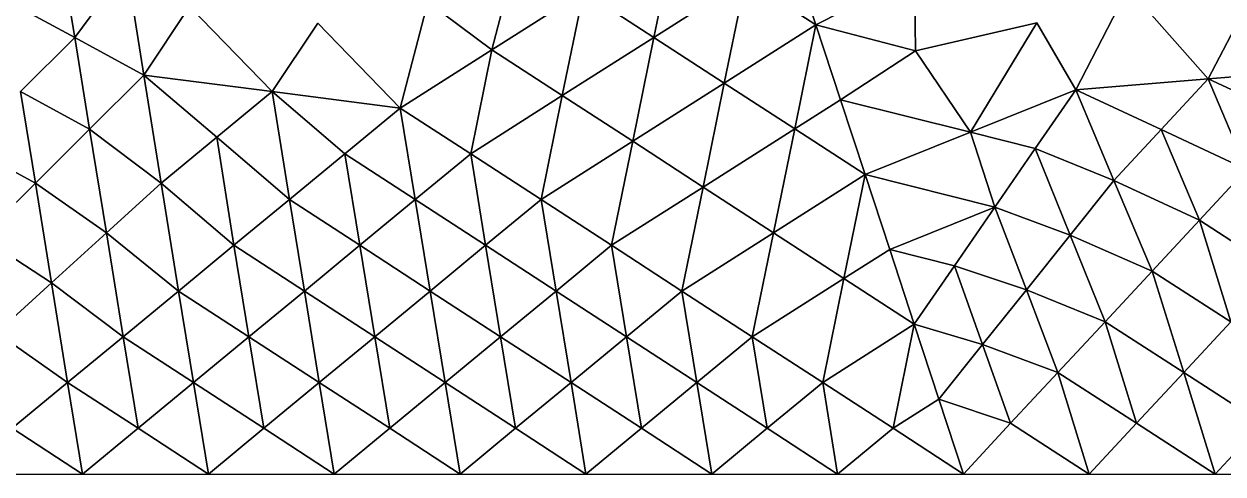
# Model space of a CAD drawing. Extents: x 100 to 350, y 100 to 150.
# Drawn here: x 276.25 to 298.58, y 100 to 108.38 of the extents above; entities that cross this region are included whole.
import ezdxf

# ---------------------------------------------------------------- set-up
doc = ezdxf.new("R2010")
doc.units = 0

msp = doc.modelspace()

# ---------------------------------------------------------------- linework, layer by layer
at = {"color": 1}
for p, q in [((277.197052, 108.129081), (276.885815, 110.063156)), ((276.885815, 110.063156), (277.197052, 108.129081)), ((284.967315, 107.901481), (285.477983, 109.872934)), ((285.477983, 109.872934), (284.967315, 107.901481)), ((287.984484, 108.133289), (288.379462, 110.069468)), ((288.379462, 110.069468), (287.984484, 108.133289)), ((291.001652, 108.365096), (290.543594, 109.759279)), ((290.543594, 109.759279), (291.001652, 108.365096)), ((277.197052, 108.129081), (278.164112, 109.440674)), ((278.164112, 109.440674), (277.197052, 108.129081)), ((278.164112, 109.440674), (278.486281, 107.430031)), ((278.486281, 107.430031), (278.164112, 109.440674)), ((287.984484, 108.133289), (289.690557, 109.217282)), ((289.690557, 109.217282), (287.984484, 108.133289)), ((289.690557, 109.217282), (289.295578, 107.281103)), ((289.295578, 107.281103), (289.690557, 109.217282)), ((291.001652, 108.365096), (289.690557, 109.217282)), ((289.690557, 109.217282), (291.001652, 108.365096)), ((292.835117, 109.302143), (291.001652, 108.365096)), ((291.001652, 108.365096), (292.835117, 109.302143)), ((292.858705, 107.88183), (292.835117, 109.302143)), ((292.835117, 109.302143), (292.858705, 107.88183)), ((299.286698, 109.249634), (298.309905, 107.359245)), ((298.309905, 107.359245), (299.286698, 109.249634)), ((284.967315, 107.901481), (286.673389, 108.985475)), ((286.673389, 108.985475), (284.967315, 107.901481)), ((286.673389, 108.985475), (286.27841, 107.049295)), ((286.27841, 107.049295), (286.673389, 108.985475)), ((286.673389, 108.985475), (287.984484, 108.133289)), ((287.984484, 108.133289), (286.673389, 108.985475)), ((296.816275, 109.047321), (295.839481, 107.156931)), ((295.839481, 107.156931), (296.816275, 109.047321)), ((298.309905, 107.359245), (296.816275, 109.047321)), ((296.816275, 109.047321), (298.309905, 107.359245)), ((275.907822, 108.828131), (277.197052, 108.129081)), ((277.197052, 108.129081), (275.907822, 108.828131)), ((283.261242, 106.817488), (283.771909, 108.78894)), ((283.771909, 108.78894), (283.261242, 106.817488)), ((283.771909, 108.78894), (284.967315, 107.901481)), ((284.967315, 107.901481), (283.771909, 108.78894)), ((279.337652, 108.706351), (278.486281, 107.430031)), ((278.486281, 107.430031), (279.337652, 108.706351)), ((279.337652, 108.706351), (280.873762, 107.123759)), ((280.873762, 107.123759), (279.337652, 108.706351)), ((280.873762, 107.123759), (281.725133, 108.400079)), ((281.725133, 108.400079), (280.873762, 107.123759)), ((283.261242, 106.817488), (281.725133, 108.400079)), ((281.725133, 108.400079), (283.261242, 106.817488)), ((289.295578, 107.281103), (291.001652, 108.365096)), ((291.001652, 108.365096), (289.295578, 107.281103)), ((291.001652, 108.365096), (290.606673, 106.428917)), ((290.606673, 106.428917), (291.001652, 108.365096)), ((291.001652, 108.365096), (292.858705, 107.88183)), ((292.858705, 107.88183), (291.001652, 108.365096)), ((291.001652, 108.365096), (291.45971, 106.970913)), ((291.45971, 106.970913), (291.001652, 108.365096)), ((292.858705, 107.88183), (295.118421, 108.404167)), ((295.118421, 108.404167), (292.858705, 107.88183)), ((295.118421, 108.404167), (293.878625, 106.366831)), ((293.878625, 106.366831), (295.118421, 108.404167)), ((295.839481, 107.156931), (295.118421, 108.404167)), ((295.118421, 108.404167), (295.839481, 107.156931)), ((276.186262, 107.123759), (277.197052, 108.129081)), ((277.197052, 108.129081), (276.186262, 107.123759)), ((277.197052, 108.129081), (278.486281, 107.430031)), ((277.475491, 106.424709), (277.197052, 108.129081)), ((278.486281, 107.430031), (277.197052, 108.129081)), ((277.197052, 108.129081), (277.475491, 106.424709)), ((287.984484, 108.133289), (286.27841, 107.049295)), ((286.27841, 107.049295), (287.984484, 108.133289)), ((287.589505, 106.197109), (287.984484, 108.133289)), ((287.984484, 108.133289), (287.589505, 106.197109)), ((287.984484, 108.133289), (289.295578, 107.281103)), ((289.295578, 107.281103), (287.984484, 108.133289)), ((283.261242, 106.817488), (284.967315, 107.901481)), ((284.967315, 107.901481), (283.261242, 106.817488)), ((284.572337, 105.965302), (284.967315, 107.901481)), ((284.967315, 107.901481), (284.572337, 105.965302)), ((286.27841, 107.049295), (284.967315, 107.901481)), ((284.967315, 107.901481), (286.27841, 107.049295)), ((291.45971, 106.970913), (292.858705, 107.88183)), ((292.858705, 107.88183), (291.45971, 106.970913)), ((292.858705, 107.88183), (293.878625, 106.366831)), ((293.878625, 106.366831), (292.858705, 107.88183)), ((277.475491, 106.424709), (278.486281, 107.430031)), ((278.486281, 107.430031), (277.475491, 106.424709)), ((280.873762, 107.123759), (278.486281, 107.430031)), ((278.486281, 107.430031), (279.841106, 106.271573)), ((278.486281, 107.430031), (280.873762, 107.123759)), ((278.808451, 105.419387), (278.486281, 107.430031)), ((279.841106, 106.271573), (278.486281, 107.430031)), ((278.486281, 107.430031), (278.808451, 105.419387)), ((298.309905, 107.359245), (300.780328, 107.561558)), ((300.780328, 107.561558), (298.309905, 107.359245)), ((289.295578, 107.281103), (287.589505, 106.197109)), ((287.589505, 106.197109), (289.295578, 107.281103)), ((288.9006, 105.344923), (289.295578, 107.281103)), ((289.295578, 107.281103), (288.9006, 105.344923)), ((290.606673, 106.428917), (289.295578, 107.281103)), ((289.295578, 107.281103), (290.606673, 106.428917)), ((295.839481, 107.156931), (298.309905, 107.359245)), ((298.309905, 107.359245), (295.839481, 107.156931)), ((298.309905, 107.359245), (297.431114, 106.41405)), ((297.431114, 106.41405), (298.309905, 107.359245)), ((299.022746, 105.671169), (298.309905, 107.359245)), ((299.901537, 106.616364), (298.309905, 107.359245)), ((298.309905, 107.359245), (299.022746, 105.671169)), ((298.309905, 107.359245), (299.901537, 106.616364)), ((276.464701, 105.419387), (276.186262, 107.123759)), ((277.475491, 106.424709), (276.186262, 107.123759)), ((276.186262, 107.123759), (276.464701, 105.419387)), ((276.186262, 107.123759), (277.475491, 106.424709)), ((280.873762, 107.123759), (279.841106, 106.271573)), ((279.841106, 106.271573), (280.873762, 107.123759)), ((281.195931, 105.113116), (280.873762, 107.123759)), ((283.261242, 106.817488), (280.873762, 107.123759)), ((280.873762, 107.123759), (282.228587, 105.965302)), ((280.873762, 107.123759), (283.261242, 106.817488)), ((282.228587, 105.965302), (280.873762, 107.123759)), ((280.873762, 107.123759), (281.195931, 105.113116)), ((286.27841, 107.049295), (284.572337, 105.965302)), ((284.572337, 105.965302), (286.27841, 107.049295)), ((286.27841, 107.049295), (285.883431, 105.113116)), ((285.883431, 105.113116), (286.27841, 107.049295)), ((287.589505, 106.197109), (286.27841, 107.049295)), ((286.27841, 107.049295), (287.589505, 106.197109)), ((290.606673, 106.428917), (291.45971, 106.970913)), ((291.45971, 106.970913), (290.606673, 106.428917)), ((291.45971, 106.970913), (293.878625, 106.366831)), ((291.45971, 106.970913), (291.917768, 105.576731)), ((293.878625, 106.366831), (291.45971, 106.970913)), ((291.917768, 105.576731), (291.45971, 106.970913)), ((293.878625, 106.366831), (295.839481, 107.156931)), ((295.839481, 107.156931), (293.878625, 106.366831)), ((295.839481, 107.156931), (295.088082, 106.06479)), ((295.088082, 106.06479), (295.839481, 107.156931)), ((296.552323, 105.468855), (295.839481, 107.156931)), ((295.839481, 107.156931), (297.431114, 106.41405)), ((297.431114, 106.41405), (295.839481, 107.156931)), ((295.839481, 107.156931), (296.552323, 105.468855)), ((283.261242, 106.817488), (282.228587, 105.965302)), ((282.228587, 105.965302), (283.261242, 106.817488)), ((283.539681, 105.113116), (283.261242, 106.817488)), ((284.572337, 105.965302), (283.261242, 106.817488)), ((283.261242, 106.817488), (283.539681, 105.113116)), ((283.261242, 106.817488), (284.572337, 105.965302)), ((276.464701, 105.419387), (277.475491, 106.424709)), ((277.475491, 106.424709), (276.464701, 105.419387)), ((277.786728, 104.490633), (277.475491, 106.424709)), ((277.475491, 106.424709), (278.808451, 105.419387)), ((278.808451, 105.419387), (277.475491, 106.424709)), ((277.475491, 106.424709), (277.786728, 104.490633)), ((288.9006, 105.344923), (290.606673, 106.428917)), ((290.606673, 106.428917), (288.9006, 105.344923)), ((290.606673, 106.428917), (290.211694, 104.492737)), ((290.211694, 104.492737), (290.606673, 106.428917)), ((291.917768, 105.576731), (290.606673, 106.428917)), ((290.606673, 106.428917), (291.917768, 105.576731)), ((293.878625, 106.366831), (291.917768, 105.576731)), ((291.917768, 105.576731), (293.878625, 106.366831)), ((293.878625, 106.366831), (295.088082, 106.06479)), ((294.336683, 104.972648), (293.878625, 106.366831)), ((295.088082, 106.06479), (293.878625, 106.366831)), ((293.878625, 106.366831), (294.336683, 104.972648)), ((297.431114, 106.41405), (296.552323, 105.468855)), ((296.552323, 105.468855), (297.431114, 106.41405)), ((297.431114, 106.41405), (299.022746, 105.671169)), ((299.022746, 105.671169), (297.431114, 106.41405)), ((297.431114, 106.41405), (298.143955, 104.725974)), ((298.143955, 104.725974), (297.431114, 106.41405)), ((275.175472, 106.118438), (276.464701, 105.419387)), ((276.464701, 105.419387), (275.175472, 106.118438)), ((279.841106, 106.271573), (278.808451, 105.419387)), ((278.808451, 105.419387), (279.841106, 106.271573)), ((279.841106, 106.271573), (281.195931, 105.113116)), ((280.163276, 104.26093), (279.841106, 106.271573)), ((281.195931, 105.113116), (279.841106, 106.271573)), ((279.841106, 106.271573), (280.163276, 104.26093)), ((285.883431, 105.113116), (287.589505, 106.197109)), ((287.589505, 106.197109), (285.883431, 105.113116)), ((287.194526, 104.26093), (287.589505, 106.197109)), ((287.589505, 106.197109), (287.194526, 104.26093)), ((287.589505, 106.197109), (288.9006, 105.344923)), ((288.9006, 105.344923), (287.589505, 106.197109)), ((282.228587, 105.965302), (281.195931, 105.113116)), ((281.195931, 105.113116), (282.228587, 105.965302)), ((282.228587, 105.965302), (283.539681, 105.113116)), ((282.228587, 105.965302), (282.507026, 104.26093)), ((283.539681, 105.113116), (282.228587, 105.965302)), ((282.507026, 104.26093), (282.228587, 105.965302)), ((284.572337, 105.965302), (283.539681, 105.113116)), ((283.539681, 105.113116), (284.572337, 105.965302)), ((284.850776, 104.26093), (284.572337, 105.965302)), ((284.572337, 105.965302), (285.883431, 105.113116)), ((285.883431, 105.113116), (284.572337, 105.965302)), ((284.572337, 105.965302), (284.850776, 104.26093)), ((295.088082, 106.06479), (294.336683, 104.972648)), ((294.336683, 104.972648), (295.088082, 106.06479)), ((295.088082, 106.06479), (296.552323, 105.468855)), ((295.737227, 104.450187), (295.088082, 106.06479)), ((296.552323, 105.468855), (295.088082, 106.06479)), ((295.088082, 106.06479), (295.737227, 104.450187)), ((299.022746, 105.671169), (298.143955, 104.725974)), ((298.143955, 104.725974), (299.022746, 105.671169)), ((276.464701, 105.419387), (275.453911, 104.414066)), ((275.453911, 104.414066), (276.464701, 105.419387)), ((276.464701, 105.419387), (277.786728, 104.490633)), ((277.786728, 104.490633), (276.464701, 105.419387)), ((276.464701, 105.419387), (276.765006, 103.56188)), ((276.765006, 103.56188), (276.464701, 105.419387)), ((277.786728, 104.490633), (278.808451, 105.419387)), ((278.808451, 105.419387), (277.786728, 104.490633)), ((280.163276, 104.26093), (278.808451, 105.419387)), ((278.808451, 105.419387), (279.130621, 103.408744)), ((279.130621, 103.408744), (278.808451, 105.419387)), ((278.808451, 105.419387), (280.163276, 104.26093)), ((290.211694, 104.492737), (291.917768, 105.576731)), ((291.917768, 105.576731), (290.211694, 104.492737)), ((291.917768, 105.576731), (291.522789, 103.640551)), ((291.522789, 103.640551), (291.917768, 105.576731)), ((294.336683, 104.972648), (291.917768, 105.576731)), ((291.917768, 105.576731), (292.375826, 104.182548)), ((292.375826, 104.182548), (291.917768, 105.576731)), ((291.917768, 105.576731), (294.336683, 104.972648)), ((295.737227, 104.450187), (296.552323, 105.468855)), ((296.552323, 105.468855), (295.737227, 104.450187)), ((297.265164, 103.780779), (296.552323, 105.468855)), ((296.552323, 105.468855), (298.143955, 104.725974)), ((298.143955, 104.725974), (296.552323, 105.468855)), ((296.552323, 105.468855), (297.265164, 103.780779)), ((287.194526, 104.26093), (288.9006, 105.344923)), ((288.9006, 105.344923), (287.194526, 104.26093)), ((288.505621, 103.408744), (288.9006, 105.344923)), ((288.9006, 105.344923), (288.505621, 103.408744)), ((288.9006, 105.344923), (290.211694, 104.492737)), ((290.211694, 104.492737), (288.9006, 105.344923)), ((280.163276, 104.26093), (281.195931, 105.113116)), ((281.195931, 105.113116), (280.163276, 104.26093)), ((281.474371, 103.408744), (281.195931, 105.113116)), ((282.507026, 104.26093), (281.195931, 105.113116)), ((281.195931, 105.113116), (281.474371, 103.408744)), ((281.195931, 105.113116), (282.507026, 104.26093)), ((283.539681, 105.113116), (282.507026, 104.26093)), ((282.507026, 104.26093), (283.539681, 105.113116)), ((283.539681, 105.113116), (284.850776, 104.26093)), ((283.818121, 103.408744), (283.539681, 105.113116)), ((284.850776, 104.26093), (283.539681, 105.113116)), ((283.539681, 105.113116), (283.818121, 103.408744)), ((285.883431, 105.113116), (284.850776, 104.26093)), ((284.850776, 104.26093), (285.883431, 105.113116)), ((285.883431, 105.113116), (287.194526, 104.26093)), ((286.161871, 103.408744), (285.883431, 105.113116)), ((287.194526, 104.26093), (285.883431, 105.113116)), ((285.883431, 105.113116), (286.161871, 103.408744)), ((292.375826, 104.182548), (294.336683, 104.972648)), ((294.336683, 104.972648), (292.375826, 104.182548)), ((294.336683, 104.972648), (293.585283, 103.880507)), ((293.585283, 103.880507), (294.336683, 104.972648)), ((295.737227, 104.450187), (294.336683, 104.972648)), ((294.336683, 104.972648), (294.922132, 103.431519)), ((294.922132, 103.431519), (294.336683, 104.972648)), ((294.336683, 104.972648), (295.737227, 104.450187)), ((298.143955, 104.725974), (297.265164, 103.780779)), ((297.265164, 103.780779), (298.143955, 104.725974)), ((299.608914, 103.780779), (298.143955, 104.725974)), ((298.143955, 104.725974), (298.730123, 102.835584)), ((298.143955, 104.725974), (299.608914, 103.780779)), ((298.730123, 102.835584), (298.143955, 104.725974)), ((275.453911, 104.414066), (276.765006, 103.56188)), ((276.765006, 103.56188), (275.453911, 104.414066)), ((276.765006, 103.56188), (277.786728, 104.490633)), ((277.786728, 104.490633), (276.765006, 103.56188)), ((279.130621, 103.408744), (277.786728, 104.490633)), ((277.786728, 104.490633), (278.097966, 102.556558)), ((278.097966, 102.556558), (277.786728, 104.490633)), ((277.786728, 104.490633), (279.130621, 103.408744)), ((290.211694, 104.492737), (288.505621, 103.408744)), ((288.505621, 103.408744), (290.211694, 104.492737)), ((290.211694, 104.492737), (289.816716, 102.556558)), ((289.816716, 102.556558), (290.211694, 104.492737)), ((291.522789, 103.640551), (290.211694, 104.492737)), ((290.211694, 104.492737), (291.522789, 103.640551)), ((294.922132, 103.431519), (295.737227, 104.450187)), ((295.737227, 104.450187), (294.922132, 103.431519)), ((297.265164, 103.780779), (295.737227, 104.450187)), ((295.737227, 104.450187), (296.386373, 102.835584)), ((296.386373, 102.835584), (295.737227, 104.450187)), ((295.737227, 104.450187), (297.265164, 103.780779)), ((279.130621, 103.408744), (280.163276, 104.26093)), ((280.163276, 104.26093), (279.130621, 103.408744)), ((281.474371, 103.408744), (280.163276, 104.26093)), ((280.163276, 104.26093), (280.441716, 102.556558)), ((280.441716, 102.556558), (280.163276, 104.26093)), ((280.163276, 104.26093), (281.474371, 103.408744)), ((282.507026, 104.26093), (281.474371, 103.408744)), ((281.474371, 103.408744), (282.507026, 104.26093)), ((282.507026, 104.26093), (283.818121, 103.408744)), ((282.785466, 102.556558), (282.507026, 104.26093)), ((283.818121, 103.408744), (282.507026, 104.26093)), ((282.507026, 104.26093), (282.785466, 102.556558)), ((284.850776, 104.26093), (283.818121, 103.408744)), ((283.818121, 103.408744), (284.850776, 104.26093)), ((286.161871, 103.408744), (284.850776, 104.26093)), ((284.850776, 104.26093), (285.129216, 102.556558)), ((284.850776, 104.26093), (286.161871, 103.408744)), ((285.129216, 102.556558), (284.850776, 104.26093)), ((286.161871, 103.408744), (287.194526, 104.26093)), ((287.194526, 104.26093), (286.161871, 103.408744)), ((287.194526, 104.26093), (288.505621, 103.408744)), ((287.472966, 102.556558), (287.194526, 104.26093)), ((288.505621, 103.408744), (287.194526, 104.26093)), ((287.194526, 104.26093), (287.472966, 102.556558)), ((291.522789, 103.640551), (292.375826, 104.182548)), ((292.375826, 104.182548), (291.522789, 103.640551)), ((292.375826, 104.182548), (293.585283, 103.880507)), ((292.833884, 102.788365), (292.375826, 104.182548)), ((293.585283, 103.880507), (292.375826, 104.182548)), ((292.375826, 104.182548), (292.833884, 102.788365)), ((293.585283, 103.880507), (292.833884, 102.788365)), ((292.833884, 102.788365), (293.585283, 103.880507)), ((293.585283, 103.880507), (294.922132, 103.431519)), ((294.107037, 102.412851), (293.585283, 103.880507)), ((294.922132, 103.431519), (293.585283, 103.880507)), ((293.585283, 103.880507), (294.107037, 102.412851)), ((291.522789, 103.640551), (289.816716, 102.556558)), ((289.816716, 102.556558), (291.522789, 103.640551)), ((291.522789, 103.640551), (291.12781, 101.704372)), ((291.12781, 101.704372), (291.522789, 103.640551)), ((292.833884, 102.788365), (291.522789, 103.640551)), ((291.522789, 103.640551), (292.833884, 102.788365)), ((297.265164, 103.780779), (296.386373, 102.835584)), ((296.386373, 102.835584), (297.265164, 103.780779)), ((297.851332, 101.89039), (297.265164, 103.780779)), ((297.265164, 103.780779), (298.730123, 102.835584)), ((298.730123, 102.835584), (297.265164, 103.780779)), ((297.265164, 103.780779), (297.851332, 101.89039)), ((275.743283, 102.633126), (276.765006, 103.56188)), ((276.765006, 103.56188), (275.743283, 102.633126)), ((276.765006, 103.56188), (278.097966, 102.556558)), ((277.06531, 101.704372), (276.765006, 103.56188)), ((278.097966, 102.556558), (276.765006, 103.56188)), ((276.765006, 103.56188), (277.06531, 101.704372)), ((279.130621, 103.408744), (278.097966, 102.556558)), ((278.097966, 102.556558), (279.130621, 103.408744)), ((279.40906, 101.704372), (279.130621, 103.408744)), ((279.130621, 103.408744), (280.441716, 102.556558)), ((280.441716, 102.556558), (279.130621, 103.408744)), ((279.130621, 103.408744), (279.40906, 101.704372)), ((281.474371, 103.408744), (280.441716, 102.556558)), ((280.441716, 102.556558), (281.474371, 103.408744)), ((281.75281, 101.704372), (281.474371, 103.408744)), ((282.785466, 102.556558), (281.474371, 103.408744)), ((281.474371, 103.408744), (281.75281, 101.704372)), ((281.474371, 103.408744), (282.785466, 102.556558)), ((282.785466, 102.556558), (283.818121, 103.408744)), ((283.818121, 103.408744), (282.785466, 102.556558)), ((283.818121, 103.408744), (285.129216, 102.556558)), ((285.129216, 102.556558), (283.818121, 103.408744)), ((283.818121, 103.408744), (284.09656, 101.704372)), ((284.09656, 101.704372), (283.818121, 103.408744)), ((286.161871, 103.408744), (285.129216, 102.556558)), ((285.129216, 102.556558), (286.161871, 103.408744)), ((286.44031, 101.704372), (286.161871, 103.408744)), ((287.472966, 102.556558), (286.161871, 103.408744)), ((286.161871, 103.408744), (286.44031, 101.704372)), ((286.161871, 103.408744), (287.472966, 102.556558)), ((287.472966, 102.556558), (288.505621, 103.408744)), ((288.505621, 103.408744), (287.472966, 102.556558)), ((289.816716, 102.556558), (288.505621, 103.408744)), ((288.505621, 103.408744), (288.78406, 101.704372)), ((288.505621, 103.408744), (289.816716, 102.556558)), ((288.78406, 101.704372), (288.505621, 103.408744)), ((294.107037, 102.412851), (294.922132, 103.431519)), ((294.922132, 103.431519), (294.107037, 102.412851)), ((294.922132, 103.431519), (296.386373, 102.835584)), ((295.507582, 101.89039), (294.922132, 103.431519)), ((296.386373, 102.835584), (294.922132, 103.431519)), ((294.922132, 103.431519), (295.507582, 101.89039)), ((291.12781, 101.704372), (292.833884, 102.788365)), ((292.833884, 102.788365), (291.12781, 101.704372)), ((292.438905, 100.852186), (292.833884, 102.788365)), ((292.833884, 102.788365), (292.438905, 100.852186)), ((294.107037, 102.412851), (292.833884, 102.788365)), ((292.833884, 102.788365), (293.291942, 101.394183)), ((293.291942, 101.394183), (292.833884, 102.788365)), ((292.833884, 102.788365), (294.107037, 102.412851)), ((296.386373, 102.835584), (295.507582, 101.89039)), ((295.507582, 101.89039), (296.386373, 102.835584)), ((296.386373, 102.835584), (297.851332, 101.89039)), ((297.851332, 101.89039), (296.386373, 102.835584)), ((296.386373, 102.835584), (296.972541, 100.945195)), ((296.972541, 100.945195), (296.386373, 102.835584)), ((298.730123, 102.835584), (297.851332, 101.89039)), ((297.851332, 101.89039), (298.730123, 102.835584)), ((277.06531, 101.704372), (275.743283, 102.633126)), ((275.743283, 102.633126), (277.06531, 101.704372)), ((278.097966, 102.556558), (277.06531, 101.704372)), ((277.06531, 101.704372), (278.097966, 102.556558)), ((278.097966, 102.556558), (279.40906, 101.704372)), ((279.40906, 101.704372), (278.097966, 102.556558)), ((278.097966, 102.556558), (278.376405, 100.852186)), ((278.376405, 100.852186), (278.097966, 102.556558)), ((280.441716, 102.556558), (279.40906, 101.704372)), ((279.40906, 101.704372), (280.441716, 102.556558)), ((280.441716, 102.556558), (281.75281, 101.704372)), ((281.75281, 101.704372), (280.441716, 102.556558)), ((280.441716, 102.556558), (280.720155, 100.852186)), ((280.720155, 100.852186), (280.441716, 102.556558)), ((281.75281, 101.704372), (282.785466, 102.556558)), ((282.785466, 102.556558), (281.75281, 101.704372)), ((283.063905, 100.852186), (282.785466, 102.556558)), ((284.09656, 101.704372), (282.785466, 102.556558)), ((282.785466, 102.556558), (283.063905, 100.852186)), ((282.785466, 102.556558), (284.09656, 101.704372)), ((285.129216, 102.556558), (284.09656, 101.704372)), ((284.09656, 101.704372), (285.129216, 102.556558)), ((285.129216, 102.556558), (286.44031, 101.704372)), ((286.44031, 101.704372), (285.129216, 102.556558)), ((285.129216, 102.556558), (285.407655, 100.852186)), ((285.407655, 100.852186), (285.129216, 102.556558)), ((286.44031, 101.704372), (287.472966, 102.556558)), ((287.472966, 102.556558), (286.44031, 101.704372)), ((287.751405, 100.852186), (287.472966, 102.556558)), ((288.78406, 101.704372), (287.472966, 102.556558)), ((287.472966, 102.556558), (287.751405, 100.852186)), ((287.472966, 102.556558), (288.78406, 101.704372)), ((289.816716, 102.556558), (288.78406, 101.704372)), ((288.78406, 101.704372), (289.816716, 102.556558)), ((290.095155, 100.852186), (289.816716, 102.556558)), ((289.816716, 102.556558), (291.12781, 101.704372)), ((291.12781, 101.704372), (289.816716, 102.556558)), ((289.816716, 102.556558), (290.095155, 100.852186)), ((293.291942, 101.394183), (294.107037, 102.412851)), ((294.107037, 102.412851), (293.291942, 101.394183)), ((294.628791, 100.945195), (294.107037, 102.412851)), ((295.507582, 101.89039), (294.107037, 102.412851)), ((294.107037, 102.412851), (294.628791, 100.945195)), ((294.107037, 102.412851), (295.507582, 101.89039)), ((295.507582, 101.89039), (294.628791, 100.945195)), ((294.628791, 100.945195), (295.507582, 101.89039)), ((296.09375, 100), (295.507582, 101.89039)), ((295.507582, 101.89039), (296.972541, 100.945195)), ((296.972541, 100.945195), (295.507582, 101.89039)), ((295.507582, 101.89039), (296.09375, 100)), ((297.851332, 101.89039), (296.972541, 100.945195)), ((296.972541, 100.945195), (297.851332, 101.89039)), ((298.4375, 100), (297.851332, 101.89039)), ((297.851332, 101.89039), (299.316291, 100.945195)), ((299.316291, 100.945195), (297.851332, 101.89039)), ((297.851332, 101.89039), (298.4375, 100)), ((277.06531, 101.704372), (276.032655, 100.852186)), ((276.032655, 100.852186), (277.06531, 101.704372)), ((277.34375, 100), (277.06531, 101.704372)), ((277.06531, 101.704372), (278.376405, 100.852186)), ((278.376405, 100.852186), (277.06531, 101.704372)), ((277.06531, 101.704372), (277.34375, 100)), ((279.40906, 101.704372), (278.376405, 100.852186)), ((278.376405, 100.852186), (279.40906, 101.704372)), ((279.6875, 100), (279.40906, 101.704372)), ((279.40906, 101.704372), (280.720155, 100.852186)), ((280.720155, 100.852186), (279.40906, 101.704372)), ((279.40906, 101.704372), (279.6875, 100)), ((281.75281, 101.704372), (280.720155, 100.852186)), ((280.720155, 100.852186), (281.75281, 101.704372)), ((282.03125, 100), (281.75281, 101.704372)), ((281.75281, 101.704372), (283.063905, 100.852186)), ((283.063905, 100.852186), (281.75281, 101.704372)), ((281.75281, 101.704372), (282.03125, 100)), ((284.09656, 101.704372), (283.063905, 100.852186)), ((283.063905, 100.852186), (284.09656, 101.704372)), ((284.375, 100), (284.09656, 101.704372)), ((284.09656, 101.704372), (285.407655, 100.852186)), ((285.407655, 100.852186), (284.09656, 101.704372)), ((284.09656, 101.704372), (284.375, 100)), ((286.44031, 101.704372), (285.407655, 100.852186)), ((285.407655, 100.852186), (286.44031, 101.704372)), ((286.71875, 100), (286.44031, 101.704372)), ((286.44031, 101.704372), (287.751405, 100.852186)), ((287.751405, 100.852186), (286.44031, 101.704372)), ((286.44031, 101.704372), (286.71875, 100)), ((288.78406, 101.704372), (287.751405, 100.852186)), ((287.751405, 100.852186), (288.78406, 101.704372)), ((288.78406, 101.704372), (290.095155, 100.852186)), ((289.0625, 100), (288.78406, 101.704372)), ((290.095155, 100.852186), (288.78406, 101.704372)), ((288.78406, 101.704372), (289.0625, 100)), ((291.12781, 101.704372), (290.095155, 100.852186)), ((290.095155, 100.852186), (291.12781, 101.704372)), ((291.40625, 100), (291.12781, 101.704372)), ((291.12781, 101.704372), (292.438905, 100.852186)), ((292.438905, 100.852186), (291.12781, 101.704372)), ((291.12781, 101.704372), (291.40625, 100)), ((292.438905, 100.852186), (293.291942, 101.394183)), ((293.291942, 101.394183), (292.438905, 100.852186)), ((293.291942, 101.394183), (294.628791, 100.945195)), ((293.75, 100), (293.291942, 101.394183)), ((294.628791, 100.945195), (293.291942, 101.394183)), ((293.291942, 101.394183), (293.75, 100)), ((294.628791, 100.945195), (293.75, 100)), ((293.75, 100), (294.628791, 100.945195)), ((294.628791, 100.945195), (296.09375, 100)), ((296.09375, 100), (294.628791, 100.945195)), ((296.972541, 100.945195), (296.09375, 100)), ((296.09375, 100), (296.972541, 100.945195)), ((296.972541, 100.945195), (298.4375, 100)), ((298.4375, 100), (296.972541, 100.945195)), ((299.316291, 100.945195), (298.4375, 100)), ((298.4375, 100), (299.316291, 100.945195)), ((276.032655, 100.852186), (277.34375, 100)), ((277.34375, 100), (276.032655, 100.852186)), ((278.376405, 100.852186), (277.34375, 100)), ((277.34375, 100), (278.376405, 100.852186)), ((278.376405, 100.852186), (279.6875, 100)), ((279.6875, 100), (278.376405, 100.852186)), ((280.720155, 100.852186), (279.6875, 100)), ((279.6875, 100), (280.720155, 100.852186)), ((280.720155, 100.852186), (282.03125, 100)), ((282.03125, 100), (280.720155, 100.852186)), ((283.063905, 100.852186), (282.03125, 100)), ((282.03125, 100), (283.063905, 100.852186)), ((283.063905, 100.852186), (284.375, 100)), ((284.375, 100), (283.063905, 100.852186)), ((285.407655, 100.852186), (284.375, 100)), ((284.375, 100), (285.407655, 100.852186)), ((285.407655, 100.852186), (286.71875, 100)), ((286.71875, 100), (285.407655, 100.852186)), ((287.751405, 100.852186), (286.71875, 100)), ((286.71875, 100), (287.751405, 100.852186)), ((287.751405, 100.852186), (289.0625, 100)), ((289.0625, 100), (287.751405, 100.852186)), ((290.095155, 100.852186), (289.0625, 100)), ((289.0625, 100), (290.095155, 100.852186)), ((290.095155, 100.852186), (291.40625, 100)), ((291.40625, 100), (290.095155, 100.852186)), ((291.40625, 100), (292.438905, 100.852186)), ((292.438905, 100.852186), (291.40625, 100)), ((293.75, 100), (292.438905, 100.852186)), ((292.438905, 100.852186), (293.75, 100))]:
    msp.add_line(p, q, dxfattribs=at)
at = {"color": 7}
for p, q in [((275, 100), (277.34375, 100)), ((277.34375, 100), (279.6875, 100)), ((279.6875, 100), (282.03125, 100)), ((282.03125, 100), (284.375, 100)), ((284.375, 100), (286.71875, 100)), ((286.71875, 100), (289.0625, 100)), ((289.0625, 100), (291.40625, 100)), ((291.40625, 100), (293.75, 100)), ((293.75, 100), (296.09375, 100)), ((296.09375, 100), (298.4375, 100)), ((298.4375, 100), (300.78125, 100))]:
    msp.add_line(p, q, dxfattribs=at)

doc.saveas('drawing.dxf')
